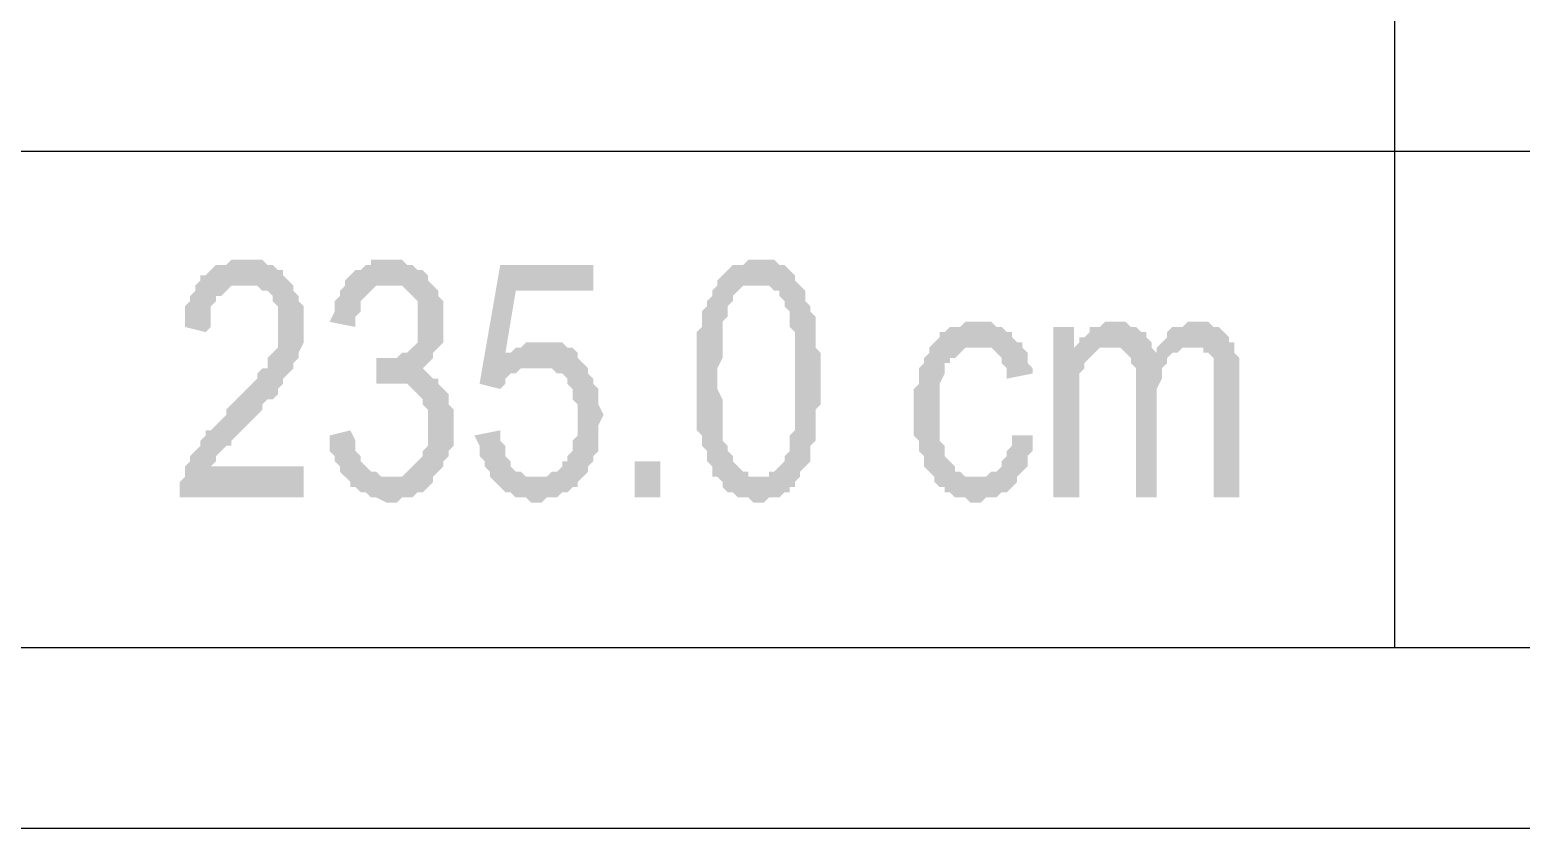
# Model space of a CAD drawing. Header units: inches. Extents: x 1387 to 2676, y -3005 to -2136.
# Drawn here: x 2560.164 to 2562.568, y -2154.737 to -2153.449 of the extents above; entities that cross this region are included whole.
import ezdxf

# ---------------------------------------------------------------- set-up
doc = ezdxf.new("R2010")
doc.units = ezdxf.units.IN
doc.header["$MEASUREMENT"] = 0
doc.layers.add('SAZE_DRAWINGS', color=7, linetype='Continuous')

msp = doc.modelspace()

# ---------------------------------------------------------------- hatches: boundary and pattern name
at = {"layer": 'SAZE_DRAWINGS'}
for points in [[(2560.51359, -2153.820394), (2560.48859, -2153.820394), (2560.480257, -2153.828728), (2560.46359, -2153.828728), (2560.455257, -2153.837061), (2560.446924, -2153.845394), (2560.43859, -2153.845394), (2560.43859, -2153.853728), (2560.430257, -2153.862061), (2560.430257, -2153.870394), (2560.421924, -2153.878728), (2560.421924, -2153.887061), (2560.41359, -2153.895394), (2560.41359, -2153.903728), (2560.41359, -2153.920394), (2560.41359, -2153.928728), (2560.446924, -2153.937061), (2560.455257, -2153.928728), (2560.455257, -2153.912061), (2560.455257, -2153.903728), (2560.455257, -2153.895394), (2560.46359, -2153.887061), (2560.46359, -2153.878728), (2560.471924, -2153.878728), (2560.480257, -2153.870394), (2560.48859, -2153.862061), (2560.496924, -2153.862061), (2560.505257, -2153.862061), (2560.51359, -2153.862061), (2560.58859, -2153.862061), (2560.580257, -2153.853728), (2560.580257, -2153.853728), (2560.571924, -2153.845394), (2560.571924, -2153.837061), (2560.56359, -2153.837061), (2560.555257, -2153.828728), (2560.546924, -2153.828728), (2560.53859, -2153.820394), (2560.530257, -2153.820394), (2560.521924, -2153.820394)], [(2560.73859, -2153.820394), (2560.73859, -2153.820394), (2560.71359, -2153.820394), (2560.71359, -2153.828728), (2560.705257, -2153.828728), (2560.696924, -2153.837061), (2560.68859, -2153.837061), (2560.680257, -2153.845394), (2560.680257, -2153.845394), (2560.671924, -2153.853728), (2560.746924, -2153.862061), (2560.746924, -2153.862061), (2560.755257, -2153.862061), (2560.76359, -2153.862061), (2560.771924, -2153.870394), (2560.780257, -2153.878728), (2560.780257, -2153.878728), (2560.78859, -2153.887061), (2560.78859, -2153.895394), (2560.78859, -2153.903728), (2560.78859, -2153.920394), (2560.78859, -2153.920394), (2560.78859, -2153.937061), (2560.78859, -2153.945394), (2560.78859, -2153.953728), (2560.780257, -2153.962061), (2560.771924, -2153.970394), (2560.771924, -2153.970394), (2560.76359, -2153.970394), (2560.755257, -2153.978728), (2560.746924, -2153.978728), (2560.73859, -2153.978728), (2560.730257, -2153.978728), (2560.805257, -2153.987061), (2560.81359, -2153.978728), (2560.81359, -2153.970394), (2560.821924, -2153.962061), (2560.821924, -2153.962061), (2560.830257, -2153.953728), (2560.830257, -2153.937061), (2560.830257, -2153.928728), (2560.830257, -2153.920394), (2560.830257, -2153.912061), (2560.830257, -2153.903728), (2560.830257, -2153.887061), (2560.821924, -2153.878728), (2560.821924, -2153.870394), (2560.821924, -2153.870394), (2560.81359, -2153.862061), (2560.805257, -2153.853728), (2560.805257, -2153.845394), (2560.796924, -2153.837061), (2560.78859, -2153.837061), (2560.780257, -2153.828728), (2560.771924, -2153.828728), (2560.76359, -2153.820394), (2560.755257, -2153.820394), (2560.746924, -2153.820394)], [(2561.33859, -2153.820394), (2561.33859, -2153.820394), (2561.321924, -2153.820394), (2561.31359, -2153.828728), (2561.305257, -2153.828728), (2561.296924, -2153.828728), (2561.28859, -2153.837061), (2561.280257, -2153.845394), (2561.280257, -2153.845394), (2561.271924, -2153.853728), (2561.271924, -2153.862061), (2561.33859, -2153.862061), (2561.33859, -2153.862061), (2561.346924, -2153.862061), (2561.355257, -2153.862061), (2561.36359, -2153.870394), (2561.371924, -2153.870394), (2561.371924, -2153.878728), (2561.380257, -2153.887061), (2561.380257, -2153.887061), (2561.380257, -2153.895394), (2561.38859, -2153.903728), (2561.38859, -2153.912061), (2561.38859, -2153.920394), (2561.38859, -2153.928728), (2561.396924, -2153.937061), (2561.396924, -2153.945394), (2561.396924, -2153.962061), (2561.396924, -2153.970394), (2561.396924, -2153.987061), (2561.396924, -2154.003728), (2561.396924, -2154.012061), (2561.396924, -2154.020394), (2561.396924, -2154.028728), (2561.396924, -2154.045394), (2561.396924, -2154.062061), (2561.396924, -2154.070394), (2561.396924, -2154.087061), (2561.396924, -2154.095394), (2561.38859, -2154.103728), (2561.38859, -2154.112061), (2561.38859, -2154.120394), (2561.38859, -2154.128728), (2561.380257, -2154.137061), (2561.380257, -2154.137061), (2561.380257, -2154.145394), (2561.371924, -2154.153728), (2561.36359, -2154.162061), (2561.355257, -2154.162061), (2561.355257, -2154.170394), (2561.346924, -2154.170394), (2561.33859, -2154.170394), (2561.271924, -2154.170394), (2561.280257, -2154.178728), (2561.280257, -2154.187061), (2561.28859, -2154.195394), (2561.296924, -2154.195394), (2561.305257, -2154.203728), (2561.31359, -2154.203728), (2561.321924, -2154.203728), (2561.330257, -2154.212061), (2561.33859, -2154.212061), (2561.33859, -2154.212061), (2561.346924, -2154.212061), (2561.355257, -2154.203728), (2561.36359, -2154.203728), (2561.371924, -2154.203728), (2561.380257, -2154.195394), (2561.38859, -2154.195394), (2561.38859, -2154.187061), (2561.396924, -2154.187061), (2561.396924, -2154.178728), (2561.405257, -2154.170394), (2561.405257, -2154.162061), (2561.41359, -2154.153728), (2561.421924, -2154.145394), (2561.421924, -2154.137061), (2561.421924, -2154.120394), (2561.421924, -2154.120394), (2561.430257, -2154.112061), (2561.430257, -2154.103728), (2561.430257, -2154.095394), (2561.430257, -2154.087061), (2561.430257, -2154.070394), (2561.430257, -2154.062061), (2561.43859, -2154.053728), (2561.43859, -2154.037061), (2561.43859, -2154.028728), (2561.43859, -2154.012061), (2561.43859, -2154.003728), (2561.43859, -2153.995394), (2561.43859, -2153.987061), (2561.43859, -2153.970394), (2561.430257, -2153.962061), (2561.430257, -2153.953728), (2561.430257, -2153.945394), (2561.430257, -2153.937061), (2561.430257, -2153.928728), (2561.430257, -2153.912061), (2561.421924, -2153.903728), (2561.421924, -2153.895394), (2561.41359, -2153.887061), (2561.41359, -2153.878728), (2561.41359, -2153.870394), (2561.405257, -2153.862061), (2561.396924, -2153.853728), (2561.396924, -2153.845394), (2561.38859, -2153.837061), (2561.380257, -2153.828728), (2561.380257, -2153.828728), (2561.371924, -2153.828728), (2561.36359, -2153.820394), (2561.355257, -2153.820394), (2561.346924, -2153.820394)], [(2561.071924, -2153.828728), (2560.921924, -2153.828728), (2560.88859, -2154.020394), (2560.921924, -2154.028728), (2560.930257, -2154.020394), (2560.930257, -2154.012061), (2560.93859, -2154.003728), (2560.946924, -2154.003728), (2560.946924, -2154.003728), (2560.955257, -2153.995394), (2560.96359, -2153.995394), (2560.971924, -2153.995394), (2560.980257, -2153.995394), (2561.055257, -2153.987061), (2561.055257, -2153.987061), (2561.046924, -2153.978728), (2560.930257, -2153.970394), (2560.946924, -2153.870394), (2561.071924, -2153.870394)], [(2560.58859, -2153.862061), (2560.51359, -2153.862061), (2560.530257, -2153.862061), (2560.53859, -2153.870394), (2560.546924, -2153.870394), (2560.555257, -2153.878728), (2560.555257, -2153.878728), (2560.555257, -2153.887061), (2560.56359, -2153.895394), (2560.56359, -2153.903728), (2560.56359, -2153.912061), (2560.56359, -2153.928728), (2560.56359, -2153.928728), (2560.56359, -2153.945394), (2560.56359, -2153.953728), (2560.56359, -2153.962061), (2560.555257, -2153.970394), (2560.546924, -2153.978728), (2560.546924, -2153.987061), (2560.546924, -2153.995394), (2560.53859, -2153.995394), (2560.530257, -2154.003728), (2560.530257, -2154.012061), (2560.521924, -2154.020394), (2560.51359, -2154.028728), (2560.505257, -2154.037061), (2560.496924, -2154.045394), (2560.48859, -2154.053728), (2560.480257, -2154.062061), (2560.480257, -2154.070394), (2560.471924, -2154.078728), (2560.46359, -2154.087061), (2560.455257, -2154.095394), (2560.446924, -2154.095394), (2560.446924, -2154.103728), (2560.43859, -2154.112061), (2560.43859, -2154.120394), (2560.430257, -2154.128728), (2560.421924, -2154.137061), (2560.421924, -2154.145394), (2560.41359, -2154.153728), (2560.41359, -2154.162061), (2560.41359, -2154.170394), (2560.41359, -2154.170394), (2560.405257, -2154.178728), (2560.405257, -2154.195394), (2560.405257, -2154.203728), (2560.605257, -2154.203728), (2560.605257, -2154.153728), (2560.455257, -2154.153728), (2560.455257, -2154.153728), (2560.46359, -2154.145394), (2560.46359, -2154.137061), (2560.471924, -2154.128728), (2560.471924, -2154.128728), (2560.480257, -2154.120394), (2560.48859, -2154.120394), (2560.48859, -2154.112061), (2560.496924, -2154.103728), (2560.505257, -2154.095394), (2560.51359, -2154.087061), (2560.521924, -2154.078728), (2560.530257, -2154.070394), (2560.53859, -2154.062061), (2560.53859, -2154.053728), (2560.546924, -2154.045394), (2560.555257, -2154.045394), (2560.56359, -2154.037061), (2560.56359, -2154.028728), (2560.571924, -2154.020394), (2560.571924, -2154.020394), (2560.571924, -2154.012061), (2560.580257, -2154.003728), (2560.58859, -2153.995394), (2560.58859, -2153.987061), (2560.596924, -2153.978728), (2560.596924, -2153.970394), (2560.596924, -2153.970394), (2560.605257, -2153.953728), (2560.605257, -2153.945394), (2560.605257, -2153.937061), (2560.605257, -2153.928728), (2560.605257, -2153.928728), (2560.605257, -2153.912061), (2560.605257, -2153.903728), (2560.605257, -2153.895394), (2560.596924, -2153.887061), (2560.596924, -2153.878728), (2560.58859, -2153.870394)], [(2560.671924, -2153.853728), (2560.671924, -2153.862061), (2560.66359, -2153.870394), (2560.66359, -2153.878728), (2560.655257, -2153.887061), (2560.655257, -2153.895394), (2560.655257, -2153.903728), (2560.646924, -2153.920394), (2560.68859, -2153.928728), (2560.68859, -2153.920394), (2560.68859, -2153.912061), (2560.696924, -2153.903728), (2560.696924, -2153.887061), (2560.705257, -2153.878728), (2560.705257, -2153.878728), (2560.71359, -2153.870394), (2560.721924, -2153.862061), (2560.721924, -2153.862061), (2560.730257, -2153.862061), (2560.746924, -2153.862061)], [(2561.271924, -2153.862061), (2561.26359, -2153.870394), (2561.26359, -2153.878728), (2561.255257, -2153.887061), (2561.255257, -2153.895394), (2561.246924, -2153.903728), (2561.246924, -2153.912061), (2561.246924, -2153.920394), (2561.246924, -2153.928728), (2561.23859, -2153.937061), (2561.23859, -2153.945394), (2561.23859, -2153.953728), (2561.23859, -2153.970394), (2561.23859, -2153.978728), (2561.23859, -2153.987061), (2561.23859, -2154.003728), (2561.23859, -2154.012061), (2561.23859, -2154.020394), (2561.23859, -2154.037061), (2561.23859, -2154.045394), (2561.23859, -2154.062061), (2561.23859, -2154.070394), (2561.23859, -2154.087061), (2561.23859, -2154.095394), (2561.246924, -2154.103728), (2561.246924, -2154.112061), (2561.246924, -2154.120394), (2561.255257, -2154.128728), (2561.255257, -2154.137061), (2561.255257, -2154.145394), (2561.26359, -2154.153728), (2561.26359, -2154.162061), (2561.26359, -2154.170394), (2561.271924, -2154.170394), (2561.33859, -2154.170394), (2561.330257, -2154.170394), (2561.321924, -2154.170394), (2561.321924, -2154.162061), (2561.31359, -2154.162061), (2561.305257, -2154.153728), (2561.296924, -2154.145394), (2561.296924, -2154.137061), (2561.296924, -2154.137061), (2561.28859, -2154.128728), (2561.28859, -2154.128728), (2561.28859, -2154.120394), (2561.280257, -2154.112061), (2561.280257, -2154.103728), (2561.280257, -2154.095394), (2561.280257, -2154.078728), (2561.280257, -2154.070394), (2561.280257, -2154.053728), (2561.280257, -2154.045394), (2561.271924, -2154.028728), (2561.271924, -2154.012061), (2561.271924, -2154.003728), (2561.271924, -2153.995394), (2561.280257, -2153.978728), (2561.280257, -2153.962061), (2561.280257, -2153.953728), (2561.280257, -2153.945394), (2561.280257, -2153.928728), (2561.280257, -2153.920394), (2561.28859, -2153.912061), (2561.28859, -2153.903728), (2561.28859, -2153.895394), (2561.28859, -2153.895394), (2561.296924, -2153.887061), (2561.296924, -2153.878728), (2561.305257, -2153.870394), (2561.31359, -2153.862061), (2561.321924, -2153.862061), (2561.330257, -2153.862061), (2561.33859, -2153.862061)], [(2561.68859, -2153.920394), (2561.68859, -2153.920394), (2561.671924, -2153.920394), (2561.66359, -2153.928728), (2561.655257, -2153.928728), (2561.646924, -2153.928728), (2561.63859, -2153.937061), (2561.630257, -2153.937061), (2561.630257, -2153.945394), (2561.621924, -2153.953728), (2561.61359, -2153.962061), (2561.61359, -2153.970394), (2561.605257, -2153.978728), (2561.605257, -2153.987061), (2561.596924, -2153.995394), (2561.596924, -2154.003728), (2561.596924, -2154.012061), (2561.596924, -2154.020394), (2561.58859, -2154.028728), (2561.58859, -2154.045394), (2561.58859, -2154.053728), (2561.58859, -2154.062061), (2561.58859, -2154.078728), (2561.58859, -2154.087061), (2561.58859, -2154.103728), (2561.596924, -2154.112061), (2561.596924, -2154.120394), (2561.596924, -2154.128728), (2561.605257, -2154.137061), (2561.605257, -2154.145394), (2561.605257, -2154.153728), (2561.61359, -2154.162061), (2561.621924, -2154.170394), (2561.68859, -2154.170394), (2561.68859, -2154.170394), (2561.680257, -2154.170394), (2561.671924, -2154.170394), (2561.66359, -2154.162061), (2561.655257, -2154.162061), (2561.655257, -2154.153728), (2561.646924, -2154.145394), (2561.646924, -2154.145394), (2561.63859, -2154.137061), (2561.63859, -2154.128728), (2561.63859, -2154.120394), (2561.630257, -2154.112061), (2561.630257, -2154.103728), (2561.630257, -2154.087061), (2561.630257, -2154.078728), (2561.630257, -2154.062061), (2561.630257, -2154.062061), (2561.630257, -2154.053728), (2561.630257, -2154.037061), (2561.630257, -2154.028728), (2561.630257, -2154.020394), (2561.63859, -2154.003728), (2561.63859, -2153.995394), (2561.63859, -2153.987061), (2561.646924, -2153.987061), (2561.646924, -2153.978728), (2561.655257, -2153.978728), (2561.66359, -2153.970394), (2561.671924, -2153.962061), (2561.671924, -2153.962061), (2561.680257, -2153.962061), (2561.68859, -2153.962061), (2561.76359, -2153.953728), (2561.755257, -2153.953728), (2561.746924, -2153.945394), (2561.746924, -2153.937061), (2561.73859, -2153.937061), (2561.730257, -2153.928728), (2561.721924, -2153.928728), (2561.71359, -2153.920394), (2561.705257, -2153.920394), (2561.696924, -2153.920394)], [(2561.846924, -2153.928728), (2561.81359, -2153.928728), (2561.81359, -2154.203728), (2561.855257, -2154.203728), (2561.855257, -2154.062061), (2561.855257, -2154.053728), (2561.855257, -2154.037061), (2561.855257, -2154.028728), (2561.855257, -2154.020394), (2561.855257, -2154.012061), (2561.855257, -2154.003728), (2561.86359, -2153.995394), (2561.86359, -2153.987061), (2561.871924, -2153.978728), (2561.880257, -2153.970394), (2561.880257, -2153.970394), (2561.846924, -2153.962061)], [(2561.91359, -2153.920394), (2561.896924, -2153.920394), (2561.88859, -2153.928728), (2561.871924, -2153.928728), (2561.871924, -2153.937061), (2561.86359, -2153.945394), (2561.855257, -2153.945394), (2561.855257, -2153.953728), (2561.905257, -2153.962061), (2561.905257, -2153.962061), (2561.91359, -2153.962061), (2561.921924, -2153.962061), (2561.930257, -2153.970394), (2561.980257, -2153.970394), (2561.971924, -2153.962061), (2561.971924, -2153.953728), (2561.96359, -2153.945394), (2561.96359, -2153.937061), (2561.955257, -2153.937061), (2561.955257, -2153.937061), (2561.946924, -2153.928728), (2561.93859, -2153.928728), (2561.930257, -2153.920394), (2561.921924, -2153.920394)], [(2562.046924, -2153.920394), (2562.046924, -2153.920394), (2562.030257, -2153.920394), (2562.021924, -2153.928728), (2562.01359, -2153.928728), (2562.005257, -2153.928728), (2561.996924, -2153.937061), (2561.996924, -2153.945394), (2561.98859, -2153.953728), (2561.980257, -2153.962061), (2562.03859, -2153.962061), (2562.046924, -2153.962061), (2562.055257, -2153.962061), (2562.055257, -2153.970394), (2562.06359, -2153.970394), (2562.071924, -2153.978728), (2562.071924, -2153.987061), (2562.071924, -2153.995394), (2562.071924, -2154.003728), (2562.071924, -2154.012061), (2562.071924, -2154.028728), (2562.071924, -2154.203728), (2562.11359, -2154.203728), (2562.11359, -2154.012061), (2562.11359, -2154.012061), (2562.11359, -2153.995394), (2562.11359, -2153.987061), (2562.11359, -2153.978728), (2562.105257, -2153.970394), (2562.105257, -2153.953728), (2562.096924, -2153.953728), (2562.096924, -2153.945394), (2562.08859, -2153.937061), (2562.08859, -2153.937061), (2562.080257, -2153.928728), (2562.071924, -2153.928728), (2562.06359, -2153.920394), (2562.055257, -2153.920394)], [(2560.98859, -2153.953728), (2560.98859, -2153.953728), (2560.96359, -2153.953728), (2560.955257, -2153.962061), (2560.946924, -2153.962061), (2560.93859, -2153.970394), (2560.930257, -2153.970394), (2561.046924, -2153.978728), (2561.046924, -2153.970394), (2561.03859, -2153.962061), (2561.030257, -2153.962061), (2561.021924, -2153.953728), (2561.01359, -2153.953728), (2561.005257, -2153.953728), (2560.996924, -2153.953728)], [(2561.76359, -2153.953728), (2561.68859, -2153.962061), (2561.71359, -2153.962061), (2561.721924, -2153.970394), (2561.721924, -2153.970394), (2561.730257, -2153.978728), (2561.730257, -2153.987061), (2561.73859, -2153.995394), (2561.73859, -2154.003728), (2561.73859, -2154.012061), (2561.780257, -2154.003728), (2561.780257, -2154.003728), (2561.780257, -2153.995394), (2561.771924, -2153.987061), (2561.771924, -2153.970394), (2561.76359, -2153.962061)], [(2561.855257, -2153.953728), (2561.846924, -2153.962061), (2561.880257, -2153.970394), (2561.88859, -2153.962061), (2561.896924, -2153.962061), (2561.905257, -2153.962061)], [(2561.980257, -2153.962061), (2561.980257, -2153.970394), (2561.930257, -2153.970394), (2561.93859, -2153.978728), (2561.93859, -2153.978728), (2561.93859, -2153.987061), (2561.946924, -2153.995394), (2561.946924, -2154.012061), (2561.946924, -2154.020394), (2561.946924, -2154.203728), (2561.980257, -2154.203728), (2561.980257, -2154.045394), (2561.980257, -2154.037061), (2561.980257, -2154.028728), (2561.98859, -2154.012061), (2561.98859, -2154.003728), (2561.98859, -2153.995394), (2561.996924, -2153.987061), (2561.996924, -2153.978728), (2561.996924, -2153.978728), (2562.005257, -2153.970394), (2562.01359, -2153.970394), (2562.021924, -2153.962061), (2562.030257, -2153.962061), (2562.03859, -2153.962061)], [(2560.721924, -2153.978728), (2560.721924, -2154.020394), (2560.721924, -2154.020394), (2560.746924, -2154.020394), (2560.821924, -2154.012061), (2560.81359, -2154.012061), (2560.805257, -2154.003728), (2560.796924, -2153.995394), (2560.78859, -2153.995394), (2560.796924, -2153.995394), (2560.805257, -2153.987061), (2560.730257, -2153.978728)], [(2561.055257, -2153.987061), (2560.980257, -2153.995394), (2560.980257, -2153.995394), (2561.005257, -2153.995394), (2561.01359, -2154.003728), (2561.021924, -2154.003728), (2561.030257, -2154.012061), (2561.030257, -2154.020394), (2561.03859, -2154.028728), (2561.03859, -2154.037061), (2561.03859, -2154.045394), (2561.046924, -2154.053728), (2561.046924, -2154.062061), (2561.046924, -2154.078728), (2561.046924, -2154.078728), (2561.046924, -2154.087061), (2561.046924, -2154.103728), (2561.03859, -2154.112061), (2561.03859, -2154.120394), (2561.03859, -2154.128728), (2561.030257, -2154.137061), (2561.030257, -2154.145394), (2561.021924, -2154.145394), (2561.021924, -2154.153728), (2561.01359, -2154.162061), (2561.005257, -2154.162061), (2560.996924, -2154.170394), (2560.98859, -2154.170394), (2560.980257, -2154.170394), (2561.055257, -2154.170394), (2561.06359, -2154.162061), (2561.06359, -2154.162061), (2561.06359, -2154.153728), (2561.071924, -2154.145394), (2561.071924, -2154.137061), (2561.080257, -2154.128728), (2561.080257, -2154.112061), (2561.080257, -2154.103728), (2561.080257, -2154.095394), (2561.080257, -2154.087061), (2561.08859, -2154.070394), (2561.08859, -2154.070394), (2561.080257, -2154.053728), (2561.080257, -2154.045394), (2561.080257, -2154.037061), (2561.080257, -2154.028728), (2561.071924, -2154.020394), (2561.071924, -2154.012061), (2561.06359, -2154.003728), (2561.06359, -2153.995394)], [(2560.821924, -2154.012061), (2560.746924, -2154.020394), (2560.771924, -2154.020394), (2560.780257, -2154.028728), (2560.780257, -2154.028728), (2560.78859, -2154.037061), (2560.796924, -2154.045394), (2560.796924, -2154.053728), (2560.805257, -2154.062061), (2560.805257, -2154.070394), (2560.805257, -2154.078728), (2560.805257, -2154.087061), (2560.805257, -2154.095394), (2560.805257, -2154.103728), (2560.805257, -2154.112061), (2560.805257, -2154.120394), (2560.796924, -2154.128728), (2560.796924, -2154.137061), (2560.78859, -2154.145394), (2560.780257, -2154.153728), (2560.771924, -2154.162061), (2560.771924, -2154.162061), (2560.76359, -2154.170394), (2560.755257, -2154.170394), (2560.746924, -2154.170394), (2560.671924, -2154.170394), (2560.680257, -2154.178728), (2560.680257, -2154.187061), (2560.68859, -2154.187061), (2560.696924, -2154.195394), (2560.705257, -2154.195394), (2560.71359, -2154.203728), (2560.71359, -2154.203728), (2560.721924, -2154.203728), (2560.73859, -2154.212061), (2560.746924, -2154.212061), (2560.746924, -2154.212061), (2560.755257, -2154.212061), (2560.76359, -2154.203728), (2560.771924, -2154.203728), (2560.780257, -2154.203728), (2560.78859, -2154.195394), (2560.796924, -2154.195394), (2560.805257, -2154.187061), (2560.81359, -2154.178728), (2560.81359, -2154.170394), (2560.81359, -2154.170394), (2560.821924, -2154.162061), (2560.830257, -2154.153728), (2560.830257, -2154.145394), (2560.83859, -2154.137061), (2560.83859, -2154.128728), (2560.846924, -2154.120394), (2560.846924, -2154.112061), (2560.846924, -2154.103728), (2560.846924, -2154.087061), (2560.846924, -2154.087061), (2560.846924, -2154.078728), (2560.846924, -2154.062061), (2560.83859, -2154.053728), (2560.83859, -2154.045394), (2560.83859, -2154.037061), (2560.830257, -2154.028728), (2560.830257, -2154.028728), (2560.821924, -2154.020394)], [(2560.680257, -2154.095394), (2560.646924, -2154.103728), (2560.646924, -2154.103728), (2560.646924, -2154.128728), (2560.655257, -2154.137061), (2560.655257, -2154.145394), (2560.66359, -2154.153728), (2560.66359, -2154.162061), (2560.671924, -2154.170394), (2560.746924, -2154.170394), (2560.73859, -2154.170394), (2560.730257, -2154.170394), (2560.721924, -2154.162061), (2560.71359, -2154.162061), (2560.705257, -2154.153728), (2560.705257, -2154.153728), (2560.696924, -2154.145394), (2560.696924, -2154.137061), (2560.68859, -2154.128728), (2560.68859, -2154.120394), (2560.68859, -2154.112061)], [(2560.921924, -2154.095394), (2560.880257, -2154.103728), (2560.880257, -2154.103728), (2560.88859, -2154.120394), (2560.88859, -2154.128728), (2560.88859, -2154.137061), (2560.896924, -2154.145394), (2560.896924, -2154.153728), (2560.905257, -2154.162061), (2560.905257, -2154.170394), (2560.91359, -2154.178728), (2560.921924, -2154.187061), (2560.921924, -2154.187061), (2560.930257, -2154.195394), (2560.93859, -2154.195394), (2560.946924, -2154.203728), (2560.955257, -2154.203728), (2560.96359, -2154.203728), (2560.971924, -2154.212061), (2560.980257, -2154.212061), (2560.980257, -2154.212061), (2560.98859, -2154.212061), (2560.996924, -2154.203728), (2561.005257, -2154.203728), (2561.01359, -2154.203728), (2561.021924, -2154.195394), (2561.030257, -2154.195394), (2561.03859, -2154.187061), (2561.046924, -2154.187061), (2561.046924, -2154.178728), (2561.055257, -2154.170394), (2560.980257, -2154.170394), (2560.980257, -2154.170394), (2560.971924, -2154.170394), (2560.96359, -2154.170394), (2560.955257, -2154.162061), (2560.946924, -2154.162061), (2560.93859, -2154.153728), (2560.93859, -2154.145394), (2560.930257, -2154.137061), (2560.930257, -2154.128728), (2560.930257, -2154.120394), (2560.921924, -2154.112061)], [(2561.746924, -2154.103728), (2561.746924, -2154.120394), (2561.73859, -2154.128728), (2561.73859, -2154.137061), (2561.730257, -2154.145394), (2561.730257, -2154.153728), (2561.721924, -2154.162061), (2561.71359, -2154.162061), (2561.705257, -2154.170394), (2561.696924, -2154.170394), (2561.68859, -2154.170394), (2561.621924, -2154.170394), (2561.621924, -2154.178728), (2561.630257, -2154.187061), (2561.63859, -2154.187061), (2561.63859, -2154.195394), (2561.646924, -2154.195394), (2561.655257, -2154.203728), (2561.66359, -2154.203728), (2561.671924, -2154.203728), (2561.680257, -2154.212061), (2561.68859, -2154.212061), (2561.696924, -2154.212061), (2561.705257, -2154.203728), (2561.71359, -2154.203728), (2561.721924, -2154.203728), (2561.730257, -2154.195394), (2561.73859, -2154.195394), (2561.746924, -2154.187061), (2561.755257, -2154.178728), (2561.755257, -2154.178728), (2561.755257, -2154.170394), (2561.76359, -2154.162061), (2561.771924, -2154.153728), (2561.771924, -2154.145394), (2561.771924, -2154.137061), (2561.780257, -2154.128728), (2561.780257, -2154.120394), (2561.780257, -2154.103728)]]:
    msp.add_hatch(color=3, dxfattribs=at).paths.add_polyline_path(points)

# ---------------------------------------------------------------- linework, layer by layer
at = {"layer": 'SAZE_DRAWINGS', "color": 3}
for points in [[(2562.36359, -2144.820394), (2562.36359, -2154.445394)], [(2554.555257, -2153.645394), (2564.680257, -2153.645394)], [(2554.555257, -2154.445394), (2564.680257, -2154.445394)], [(2554.26359, -2154.737061), (2564.971924, -2154.737061)]]:
    msp.add_lwpolyline(points, dxfattribs=at)
msp.add_solid([(2561.13859, -2154.203728), (2561.13859, -2154.145394), (2561.180257, -2154.203728), (2561.180257, -2154.145394)], dxfattribs=at)

doc.saveas('drawing.dxf')
